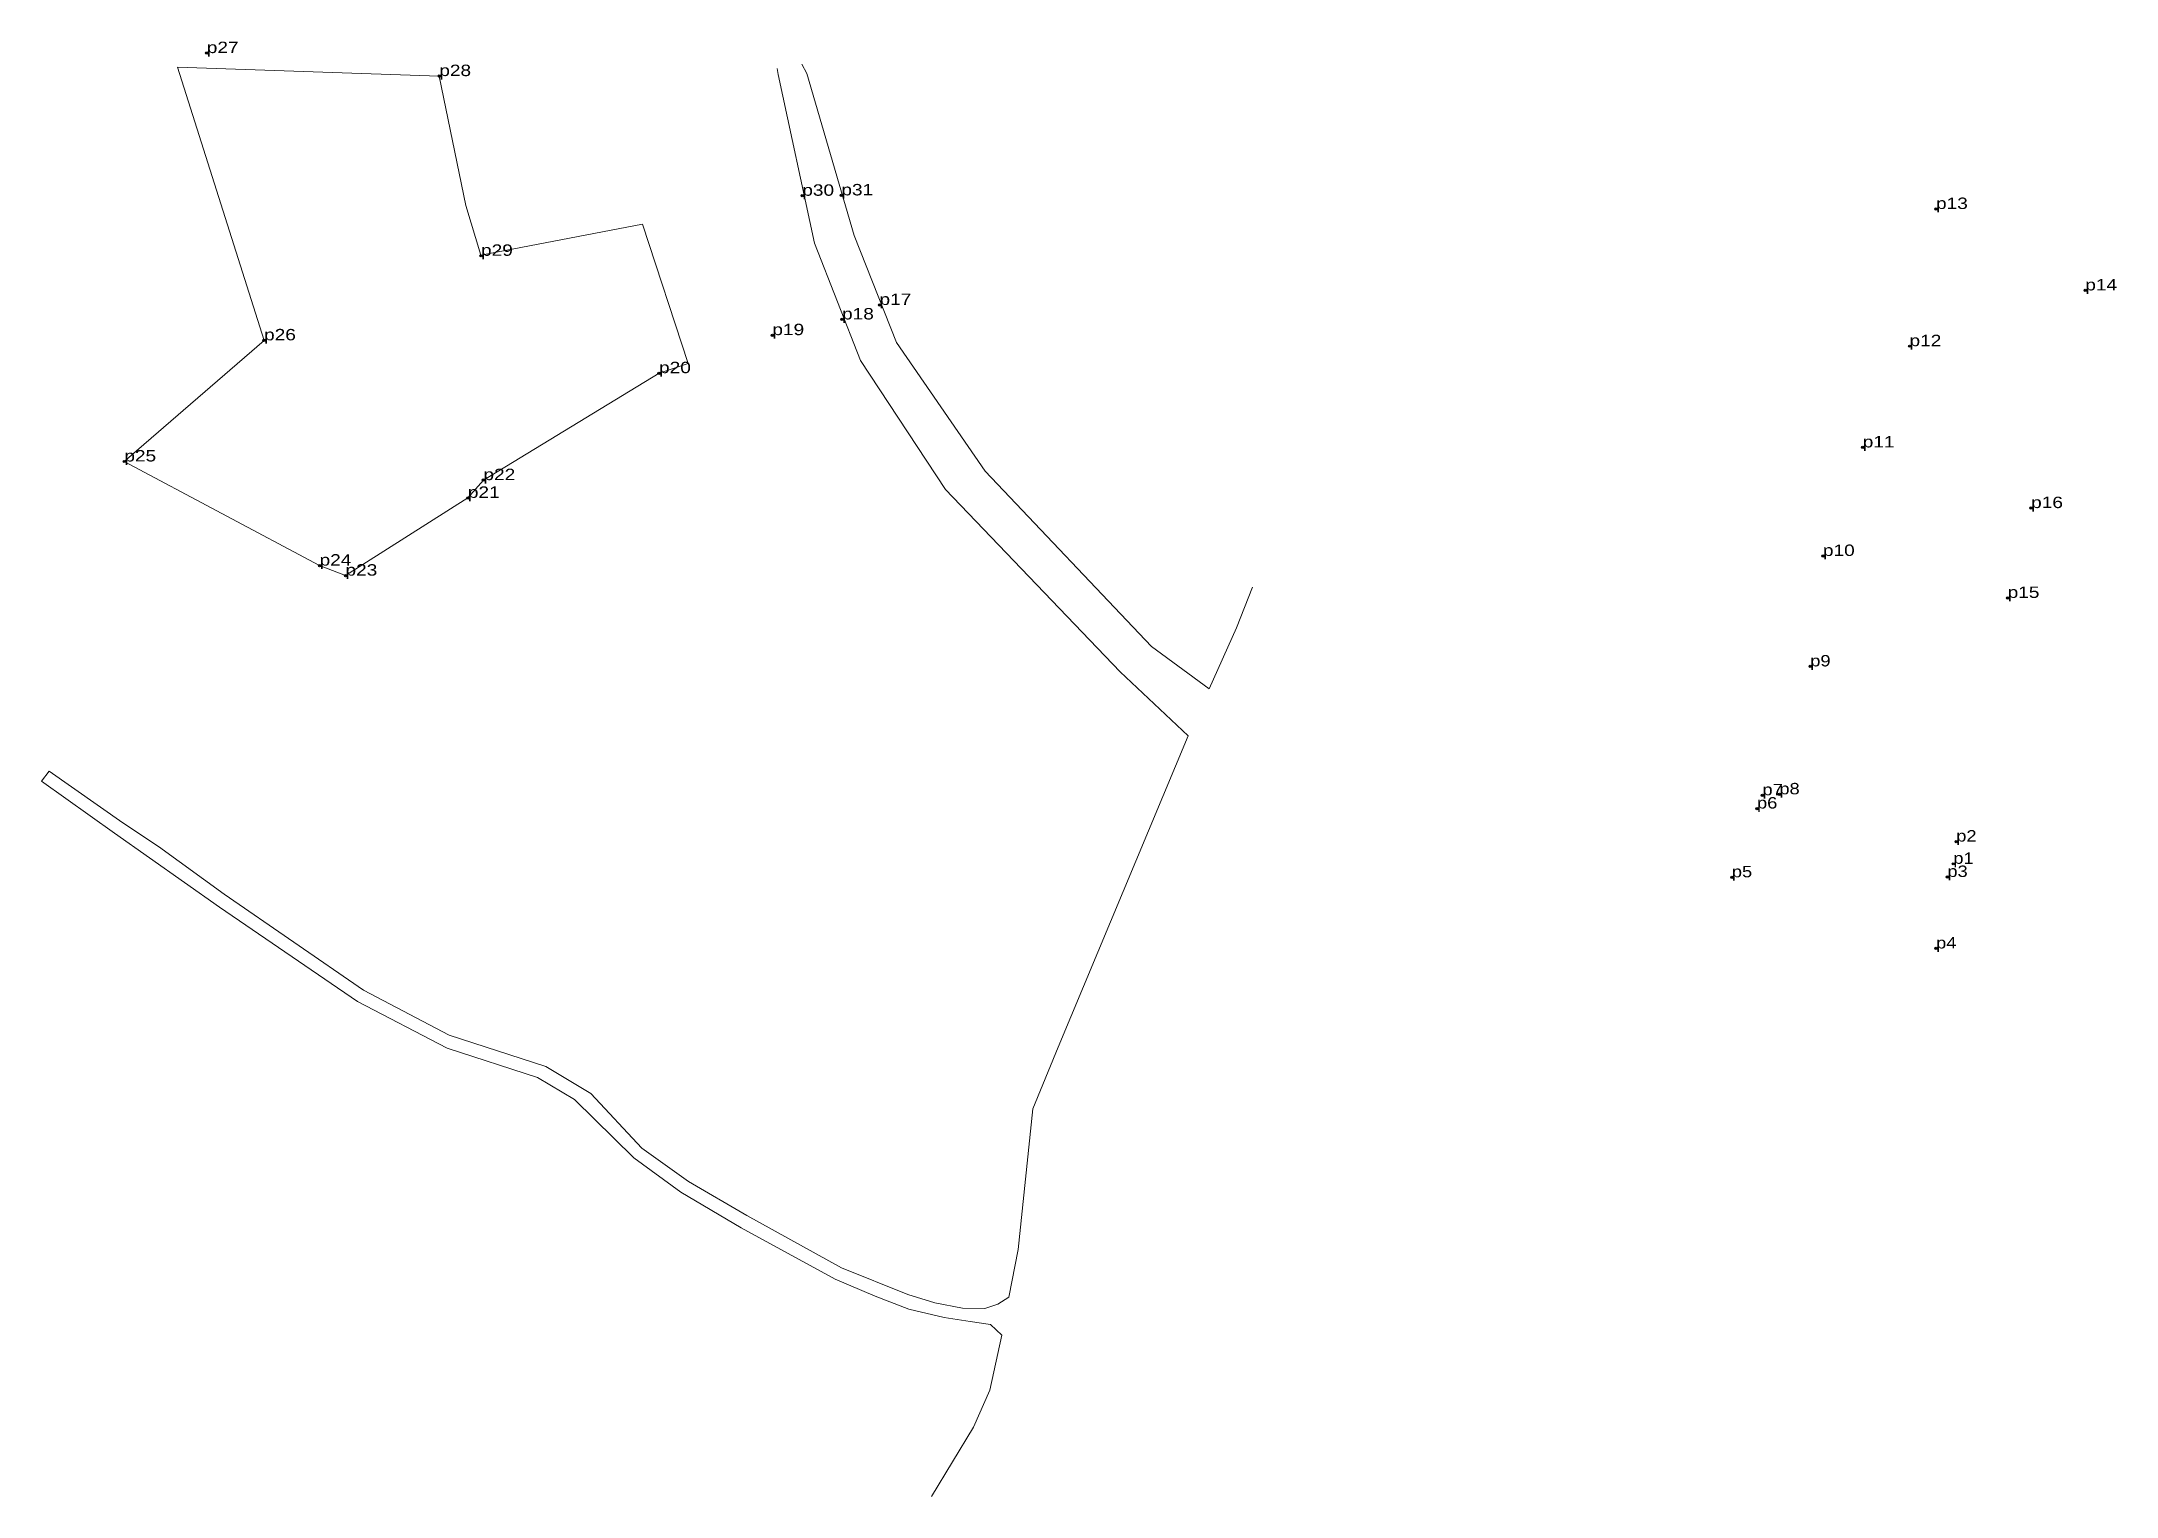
# Model space of a CAD drawing. Header units: metres. Extents: x 540654 to 540981, y 1835529 to 1835759.
import ezdxf

# ---------------------------------------------------------------- set-up
doc = ezdxf.new("R2010")
doc.units = ezdxf.units.M
doc.header["$LTSCALE"] = 0.72
doc.header["$PDMODE"] = 32
doc.header["$PDSIZE"] = 0.36
doc.layers.add('12', color=7, linetype='Continuous')
doc.layers.add('7', color=7, linetype='Continuous')
doc.layers.add('22', color=7, linetype='Continuous', lineweight=13)
doc.layers.add('36', color=7, linetype='Continuous', lineweight=13)

msp = doc.modelspace()

# ---------------------------------------------------------------- linework, layer by layer
at = {"layer": '22'}
for points in [[(540775.75, 1835726.94), (540770.06, 1835753.58), (540769.87, 1835754.51)], [(540773.77, 1835755.21), (540774.58, 1835753.71), (540782.03, 1835728.17), (540788.71, 1835711.24), (540802.69, 1835690.95), (540828.96, 1835663.29), (540838.07, 1835656.6), (540842.38, 1835666.24), (540844.89, 1835672.66)], [(540810.25, 1835590.29), (540814.24, 1835600.05), (540834.73, 1835649.17), (540824.02, 1835659.31), (540796.43, 1835688.08), (540783.03, 1835708.4), (540775.75, 1835726.94)], [(540794.25, 1835529.13), (540800.86, 1835540.05), (540803.46, 1835545.93), (540805.35, 1835554.6), (540803.55, 1835556.27), (540800.33, 1835556.73), (540796.22, 1835557.4), (540790.67, 1835558.69), (540785.35, 1835560.77), (540779.03, 1835563.42), (540764.19, 1835571.54), (540754.66, 1835577.16), (540747.27, 1835582.56), (540737.9, 1835591.77), (540732.06, 1835595.28), (540717.81, 1835599.9), (540703.66, 1835607.24), (540681.89, 1835622.15), (540665.29, 1835633.84), (540653.79, 1835642.05), (540654.99, 1835643.61), (540666.65, 1835635.47), (540672.23, 1835631.7), (540682.61, 1835624.21), (540704.59, 1835609.02), (540718.13, 1835601.96), (540733.38, 1835596.99), (540740.47, 1835592.73), (540748.55, 1835584.09), (540755.89, 1835578.87), (540765.09, 1835573.49), (540780.01, 1835565.21), (540790.49, 1835560.99), (540794.74, 1835559.72), (540799.15, 1835558.88), (540802.65, 1835558.8), (540804.71, 1835559.49), (540806.45, 1835560.6), (540807.89, 1835568.13), (540810.25, 1835590.29)]]:
    msp.add_lwpolyline(points, dxfattribs=at)
at = {"layer": '36'}
msp.add_line((540748.63, 1835729.96), (540755.81, 1835707.95), dxfattribs=at)
msp.add_lwpolyline([(540748.63, 1835729.96), (540723.12, 1835725.04), (540720.73, 1835732.86), (540716.56, 1835753.31), (540675.24, 1835754.72), (540688.91, 1835711.6), (540666.86, 1835692.48), (540697.67, 1835676.05), (540701.76, 1835674.47), (540721.07, 1835686.74), (540723.53, 1835689.54), (540751.24, 1835706.42), (540755.81, 1835707.95)], dxfattribs=at)
at = {"layer": '7'}
for p in [(540679.87, 1835756.94), (540716.56, 1835753.31), (540773.84, 1835734.42), (540780.01, 1835734.49), (540952.75, 1835732.33), (540723.15, 1835724.94), (540976.3, 1835719.49), (540780.12, 1835714.9), (540786.03, 1835717.18), (540688.91, 1835711.59), (540769.12, 1835712.41), (540948.57, 1835710.68), (540751.23, 1835706.41), (540941.19, 1835694.7), (540666.86, 1835692.48), (540723.53, 1835689.54), (540721.07, 1835686.74), (540967.76, 1835685.13), (540697.67, 1835676.05), (540934.9, 1835677.57), (540701.76, 1835674.47), (540964.05, 1835670.95), (540932.9, 1835660.14), (540925.36, 1835639.8), (540928.03, 1835639.95), (540924.5, 1835637.71), (540955.94, 1835632.5), (540920.53, 1835626.86), (540954.54, 1835626.91), (540955.48, 1835628.98), (540952.76, 1835615.63)]:
    msp.add_point(p, dxfattribs=at)

# ---------------------------------------------------------------- texts
at = {"layer": '12'}
for s, width, p in [('p27', 1.25, (540679.87, 1835756.94)), ('p28', 1.25, (540716.56, 1835753.31)), ('p30', 1.25, (540773.84, 1835734.42)), ('p31', 1.25, (540780.01, 1835734.48)), ('p13', 1.25, (540952.75, 1835732.33)), ('p29', 1.25, (540723.15, 1835724.94)), ('p14', 1.25, (540976.3, 1835719.48)), ('p17', 1.25, (540786.03, 1835717.18)), ('p18', 1.25, (540780.12, 1835714.9)), ('p26', 1.25, (540688.91, 1835711.6)), ('p19', 1.25, (540769.12, 1835712.42)), ('p12', 1.25, (540948.57, 1835710.68)), ('p20', 1.25, (540751.24, 1835706.42)), ('p11', 1.25, (540941.19, 1835694.7)), ('p25', 1.25, (540666.86, 1835692.48)), ('p21', 1.25, (540721.07, 1835686.74)), ('p22', 1.25, (540723.53, 1835689.54)), ('p16', 1.25, (540967.76, 1835685.13)), ('p10', 1.25, (540934.9, 1835677.57)), ('p24', 1.25, (540697.67, 1835676.05)), ('p23', 1.25, (540701.76, 1835674.47)), ('p15', 1.25, (540964.05, 1835670.95)), ('p9', 1.2, (540932.9, 1835660.14)), ('p6', 1.2, (540924.5, 1835637.71)), ('p7', 1.2, (540925.36, 1835639.8)), ('p8', 1.2, (540928.03, 1835639.95)), ('p2', 1.2, (540955.94, 1835632.5)), ('p1', 1.2, (540955.48, 1835628.98)), ('p5', 1.2, (540920.53, 1835626.86)), ('p3', 1.2, (540954.54, 1835626.91)), ('p4', 1.2, (540952.76, 1835615.62))]:
    msp.add_text(s, height=1.8, dxfattribs=dict(at, width=width)).set_placement(p)

doc.saveas('drawing.dxf')
